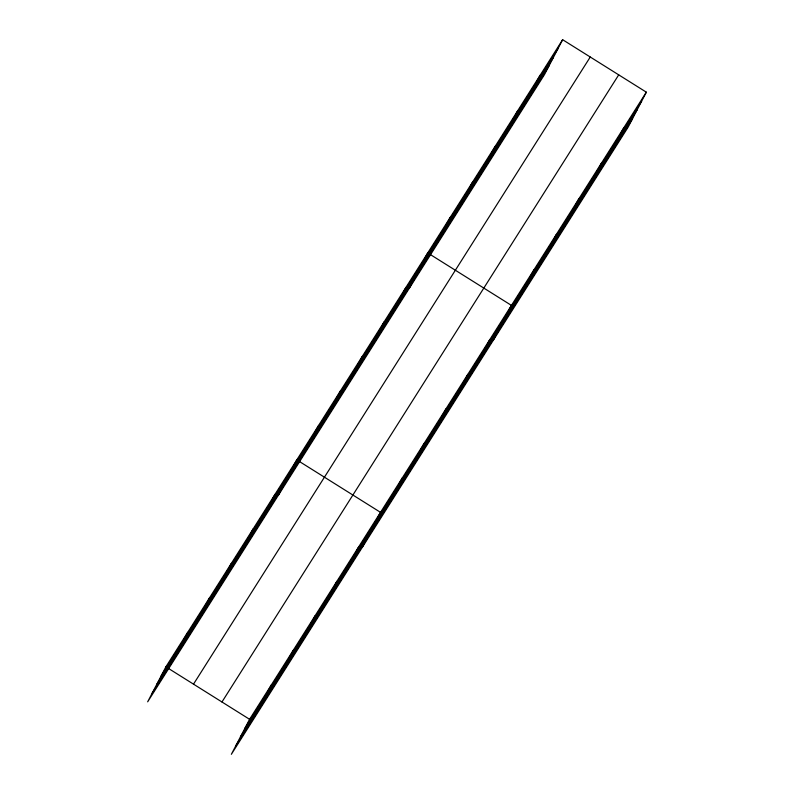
<?xml version="1.0" encoding="UTF-8"?>
<svg xmlns="http://www.w3.org/2000/svg" width="794" height="794" viewBox="0 0 794 794"><rect width="100%" height="100%" fill="white"/><g stroke="black" fill="none" stroke-linecap="round" stroke-linejoin="round"><path stroke-width="1.19" d="M562.638 39.7L165.886 666.831L147.664 701.827L544.416 74.696L562.638 39.7L646.336 92.173L628.114 127.169L231.362 754.3L249.584 719.304L646.336 92.173M182.987 641.393L187.702 632.342M204.812 606.904L209.527 597.842M226.627 572.414L231.352 563.353M248.453 537.925L253.167 528.864M270.278 503.426L274.992 494.374M278.595 494.87L296.807 459.875L380.515 512.348L362.292 547.344M313.918 434.447L318.632 425.386M335.733 399.948L340.457 390.896M357.558 365.458L362.272 356.397M379.383 330.969L384.098 321.907M401.198 296.48L405.913 287.418M409.515 287.924L427.738 252.929L511.435 305.392L493.223 340.398M445.503 226.449L450.218 217.387M467.984 190.907L472.708 181.846M490.474 155.376L495.188 146.314M512.954 119.834L517.668 110.773M535.434 84.293L540.148 75.241M266.695 693.867L271.409 684.815M288.51 659.377L293.224 650.316M310.335 624.888L315.049 615.826M332.15 590.389L336.874 581.337M353.975 555.899L358.69 546.838M397.615 486.921L402.33 477.859M419.44 452.421L424.155 443.37M441.256 417.932L445.98 408.87M463.081 383.442L467.795 374.381M484.906 348.943L489.62 339.892M529.211 278.922L533.925 269.861M551.691 243.381L556.405 234.319M574.171 207.839L578.886 198.788M596.651 172.308L601.366 163.246M619.141 136.767L623.856 127.715M161.172 675.893L557.914 48.762M156.716 684.448L553.458 57.317M152.12 693.271L548.872 66.14M193.508 684.15L590.26 57.019M221.963 701.985L618.715 74.854M244.87 728.366L641.621 101.235M240.413 736.921L637.165 109.79M235.818 745.745L632.57 118.614M165.886 666.831L249.584 719.304"/></g></svg>
